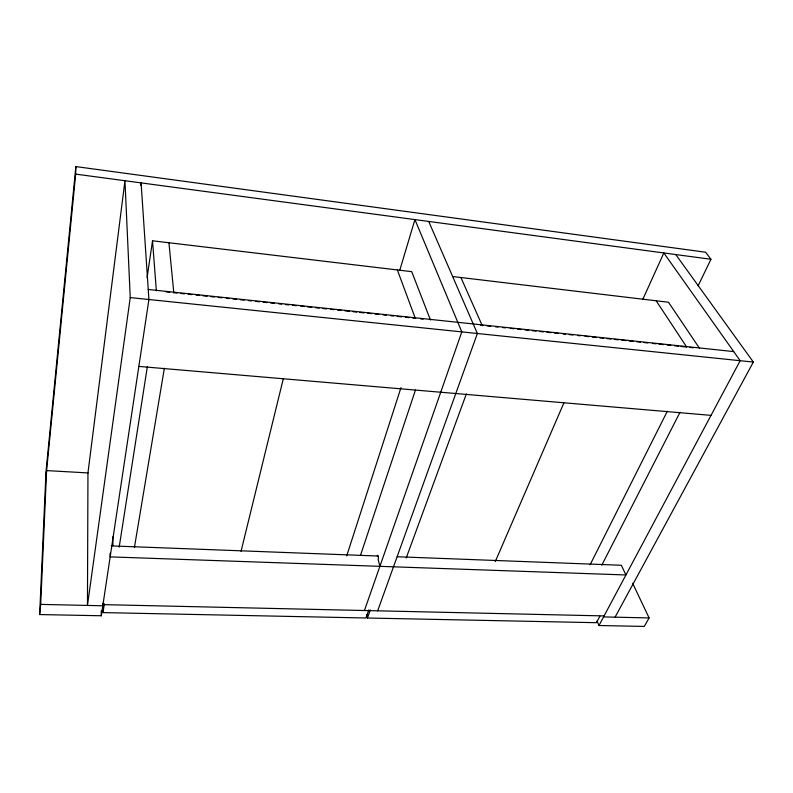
<?xml version="1.0" encoding="UTF-8"?>
<svg xmlns="http://www.w3.org/2000/svg" width="793" height="793" viewBox="0 0 793 793"><rect width="100%" height="100%" fill="white"/><g stroke="black" fill="none" stroke-linecap="round" stroke-linejoin="round"><path stroke-width="1.19" d="M45.627 480.489L75.682 174.123L75.85 166.58L705.592 252.224L710.954 259.271L698.028 286.005M140.767 185.344L141.104 182.886L148.915 299.516L101.296 615.764L39.65 614.555L46.014 471.627L75.85 166.58M39.65 614.555L40.701 604.395L46.599 470.586L88.112 472.935M130.24 297.583L87.458 605.436L87.954 472.935L124.957 180.725L130.24 297.583L753.35 362.064L615.071 617.172M147.121 277.461L152.524 240.794L411.726 271.662L430.45 320.005M368.824 609.886L365.969 617.985L102.991 612.602L104.339 603.731M119.188 547.14L147.379 366.465M134.394 547.586L164.359 368.239M241.042 551.323L283.309 378.747M399.692 270.542L414.927 219.592L461.813 331.89L364.453 610.521M346.7 555.903L400.99 387.608M360.518 555.259L415.433 390.087M599.885 616.23L596.455 622.693L367.466 618.015L370.331 609.916M377.676 610.818L477.376 333.506L428.716 221.435M406.244 557.935L466.363 393.903M495.288 561.553L563.863 402.983M642.935 299.07L663.84 252.957L740.176 360.696L598.973 625.528L644.273 626.42L649.1 617.925L632.626 583.261M590.141 564.695L667.359 411.171M601.808 565.161L680.027 412.281M40.701 604.395L102.793 605.773L102.773 603.304M603.572 616.914L649.1 617.925M102.971 604.623L604.097 615.923M111.218 545.891L377.418 556.002M397.234 556.745L621.335 565.26L625.935 574.965L110.158 556.874L110.098 553.197M138.844 366.406L711.034 415.363M166.074 291.893L169.761 292.28M173.449 292.676L177.136 293.063M180.834 293.46L184.521 293.846M188.209 294.243L191.896 294.629M195.97 295.065L199.667 295.452M202.958 295.799L207.052 296.235M210.75 296.632L214.447 297.018M218.144 297.415L221.842 297.801M226.332 298.277L229.236 298.584M232.934 298.981L236.621 299.367M240.319 299.764L244.016 300.151M248.457 300.626L251.411 300.934M255.842 301.409L259.529 301.796M263.217 302.192L266.904 302.579M270.591 302.966L274.289 303.362M278.521 303.808L281.664 304.145M285.351 304.532L289.039 304.928M292.726 305.315L296.423 305.701M300.696 306.157L304.393 306.554M307.486 306.881L311.788 307.337M315.475 307.724L319.173 308.12M322.87 308.507L326.567 308.903M330.85 309.359L333.962 309.686M337.659 310.073L341.357 310.469M345.054 310.856L349.297 311.312M352.984 311.699L356.672 312.095M359.834 312.422L364.056 312.878M367.744 313.265L371.431 313.651M375.119 314.048L378.806 314.434M383.247 314.91L386.191 315.217M390.642 315.693L393.566 316.001M397.253 316.387L401.724 316.863M405.421 317.259L409.119 317.646M412.816 318.043L415.701 318.35M420.617 318.865L423.075 319.133M480.756 325.239L483.205 325.497M486.892 325.893L490.718 326.3M495.496 326.805L498.063 327.073M502.871 327.588L505.419 327.856M510.246 328.361L513.993 328.768M517.621 329.145L521.338 329.541M524.996 329.928L528.693 330.324M532.361 330.711L536.048 331.097M539.716 331.494L543.423 331.88M547.061 332.267L550.798 332.663M554.416 333.05L558.173 333.447M562.99 333.952L565.548 334.23M569.235 334.616L572.913 335.003M577.691 335.508L580.288 335.786M585.036 336.291L588.713 336.678M592.391 337.075L596.267 337.481M599.736 337.848L603.642 338.264M607.091 338.631L611.016 339.047M614.436 339.404L618.381 339.83M621.781 340.187L625.756 340.603M629.136 340.97L633.131 341.386M636.819 341.783L640.506 342.17M643.837 342.526L647.881 342.953M652.411 343.428L656.079 343.825M658.943 344.122L663.434 344.598M667.111 344.985L670.779 345.381M674.456 345.768L678.6 346.204M681.058 346.472L685.975 346.987M689.662 347.384L693.35 347.77M148.241 289.465L733.733 351.596M452.763 276.549L668.509 302.252L699.466 348.246M75.682 174.123L710.954 259.271M675.755 254.553L753.35 362.064M656.168 300.785L686.708 347.066M460.911 277.52L482.283 325.695M597.03 620.998L598.973 625.528M397.362 269.957L415.324 318.409M379.897 566.341L378.142 559.521A2.458 0.743 -87.8 0 0 378.281 556.042A2.458 0.743 -87.8 0 0 377.23 555.992M366.624 614.406L367.466 618.015M168.949 242.747L173.786 292.706M152.524 240.794L156.35 290.783M112.775 536.841L112.943 545.495M102.912 603.949L102.991 612.602M101.256 610.818L101.296 615.764"/></g></svg>
